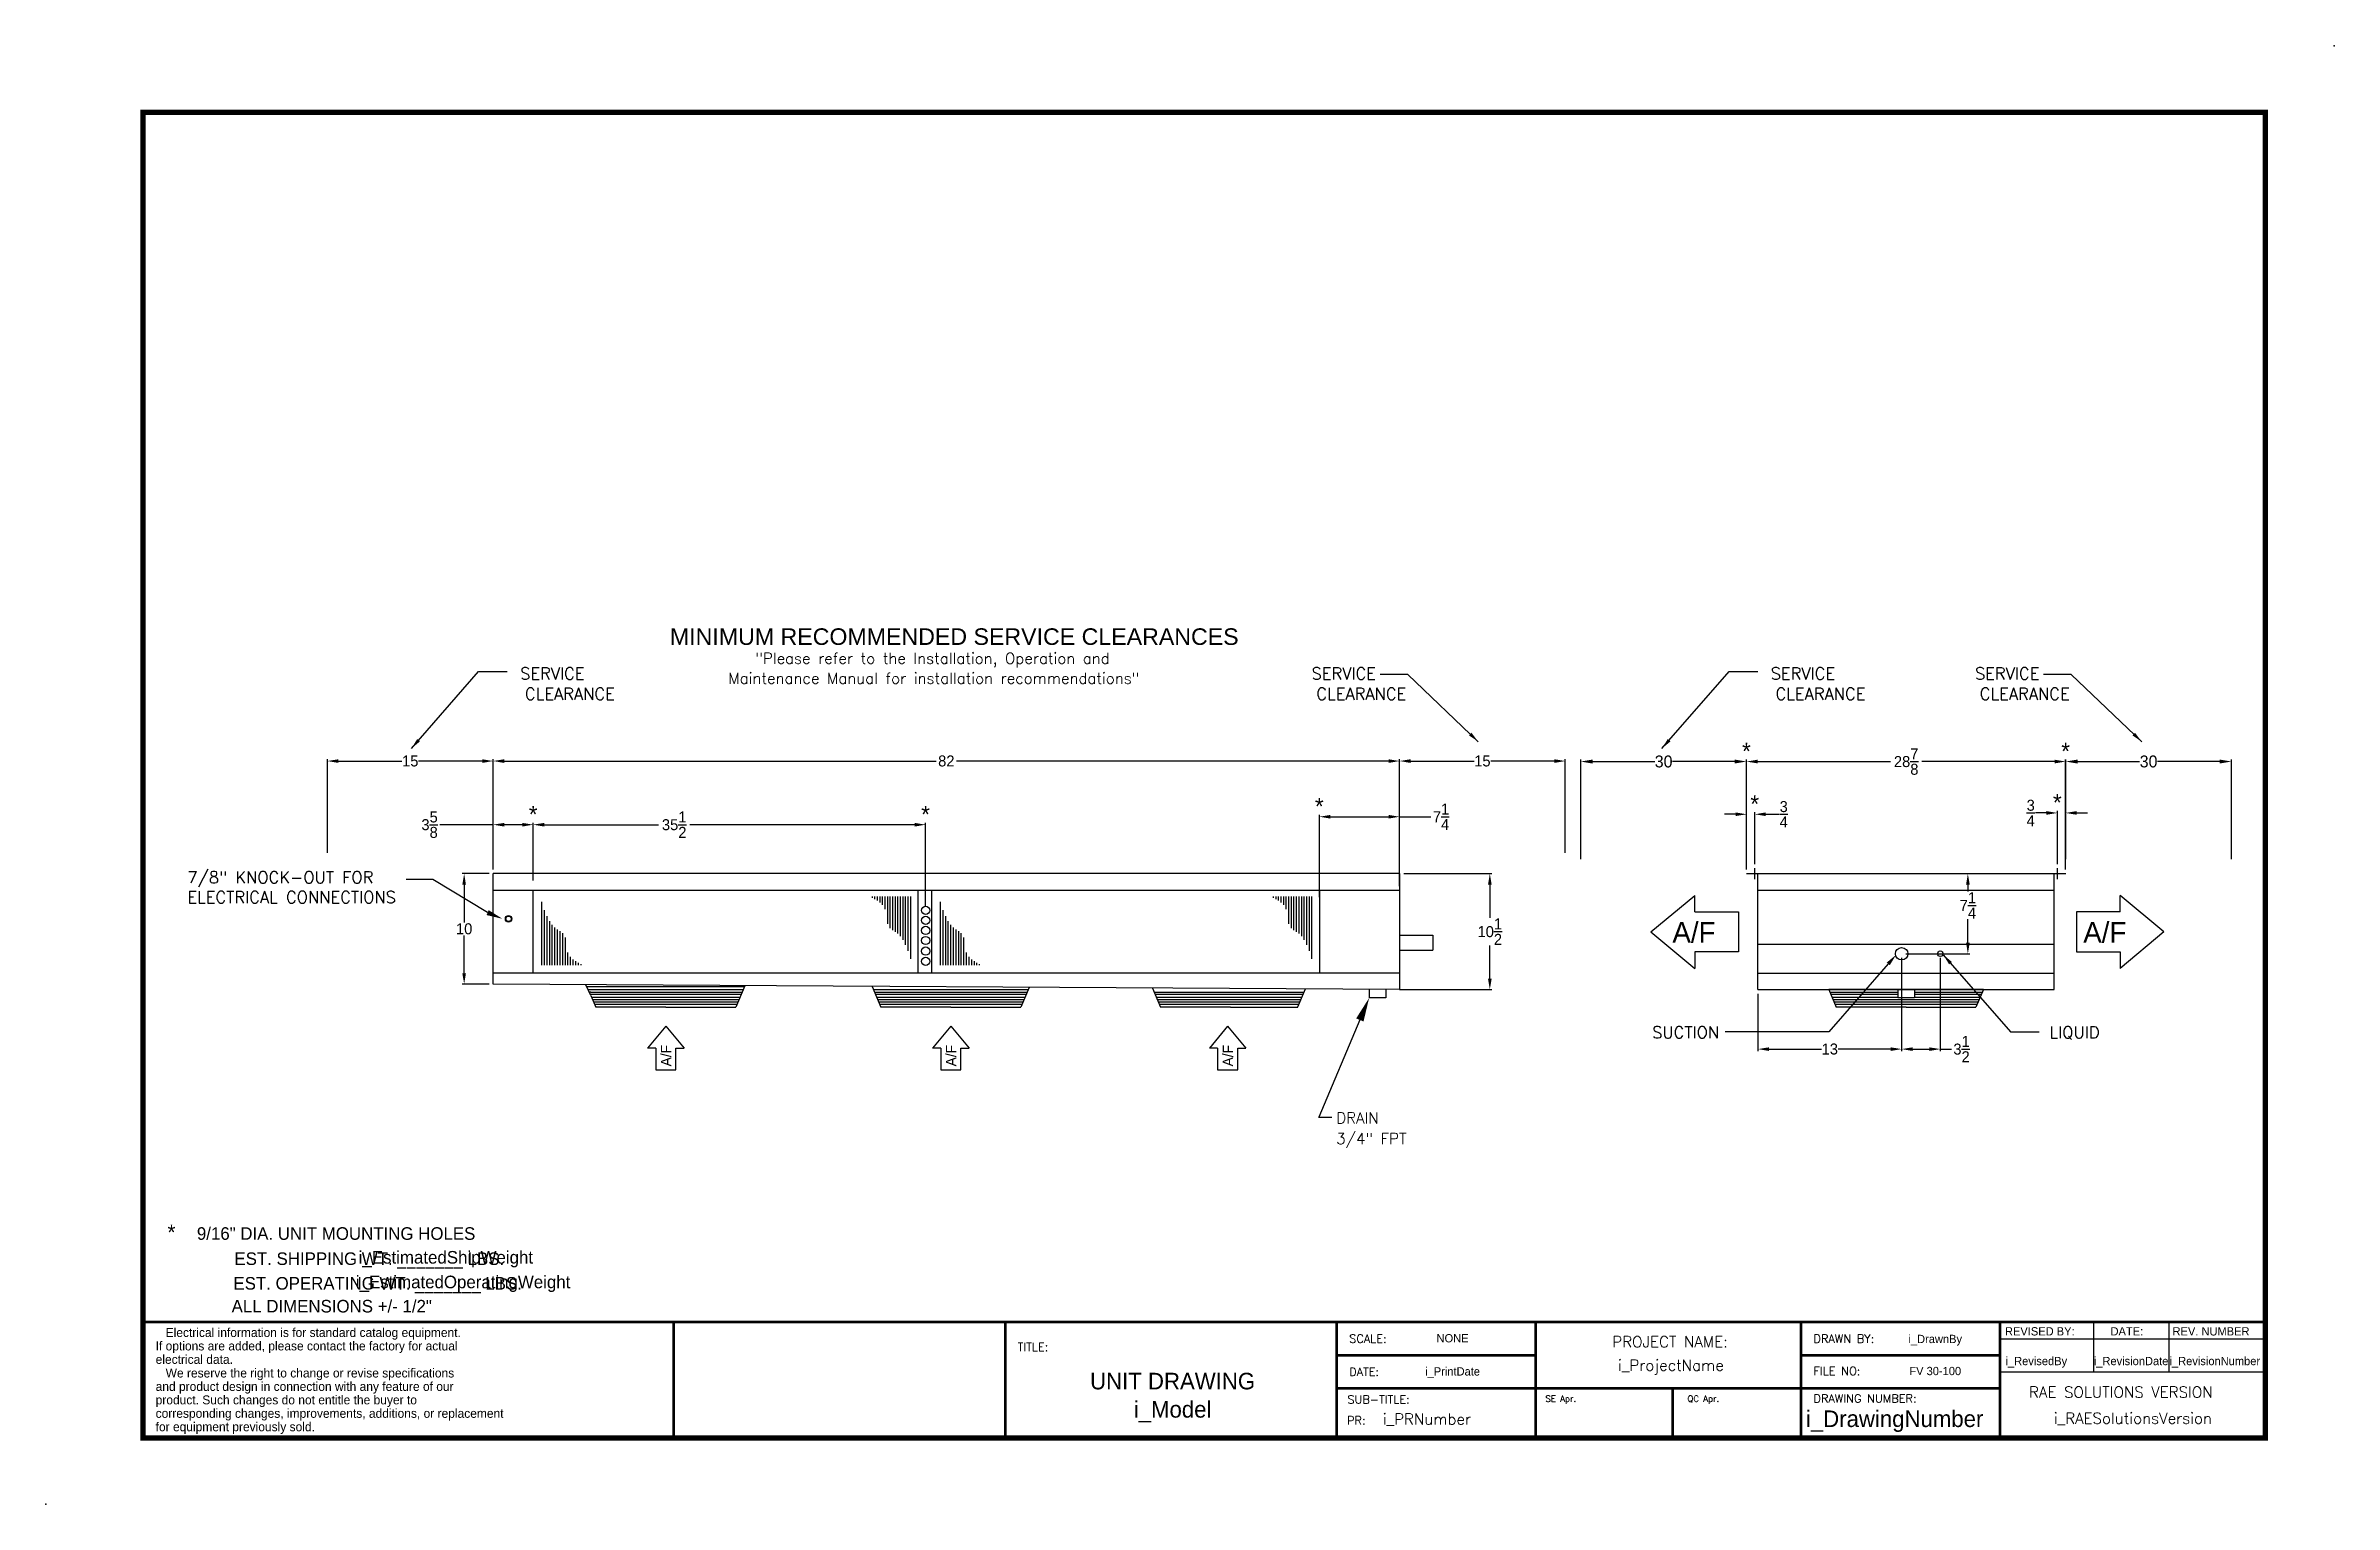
# Model space of a CAD drawing. Extents: x -9 to 198, y -6 to 126.
import ezdxf
from ezdxf.enums import TextEntityAlignment as Align

# ---------------------------------------------------------------- set-up
doc = ezdxf.new("R2010")
doc.units = 0
doc.header["$MEASUREMENT"] = 0
doc.layers.get('0').update_dxf_attribs({"linetype": 'CONTINUOUS'})
doc.layers.get('Defpoints').update_dxf_attribs({"linetype": 'CONTINUOUS'})
doc.layers.add('0 Unit', color=7, linetype='CONTINUOUS')
doc.styles.add('dimentions', font='ARIAL.TTF')
doc.styles.add('SIMPLEX', font='SIMPLEX')
doc.dimstyles.get("Standard").update_dxf_attribs({"dimtxt": 0.996, "dimasz": 0.996, "dimexe": 0.18, "dimexo": 0.375, "dimgap": 0.09, "dimtad": 0, "dimtih": 1, "dimtoh": 1, "dimdec": 3, "dimzin": 0, "dimdsep": 46, "dimlunit": 5, "dimtxsty": 'STANDARD', "dimcen": 0.09, "dimadec": 0, "dimazin": 0, "dimtfac": 1, "dimtdec": 3, "dimtofl": 0, "dimtmove": 0, "dimatfit": 3, "dimfxl": 1, "dimtolj": 1, "dimtzin": 0, "dimarcsym": 0})

# ---------------------------------------------------------------- blocks, each defined once
blk = doc.blocks.new('*D15')
at = {"color": 0, "lineweight": -2}
for p, q in [((35.3, 50.46), (35.3, 55.7)), ((36.29, 55.52), (46.63, 55.52)), ((69.8, 55.52), (49.47, 55.52)), ((70.8, 48.14), (70.8, 55.7))]:
    blk.add_line(p, q, dxfattribs=at)
at = {"color": 0}
for points in [[(36.29, 55.68), (36.29, 55.35), (35.3, 55.52)], [(69.8, 55.68), (69.8, 55.35), (70.8, 55.52)]]:
    blk.add_solid(points, dxfattribs=at)
at = {"layer": 'Defpoints', "color": 0}
for p in [(35.3, 55.52), (35.3, 50.09), (70.8, 47.77)]:
    blk.add_point(p, dxfattribs=at)
at = {"color": 0, "insert": (48.05, 55.52), "char_height": 0.996, "attachment_point": 5}
blk.add_mtext('\\A1;35{\\H1x;\\S1/2;}', dxfattribs=at)
blk = doc.blocks.new('*D21')
at = {"color": 0, "lineweight": -2}
for p, q in [((31.67, 54.46), (31.67, 61.46)), ((32.67, 61.28), (71.75, 61.28)), ((112.68, 61.28), (73.59, 61.28)), ((113.67, 49.96), (113.67, 61.46))]:
    blk.add_line(p, q, dxfattribs=at)
at = {"color": 0}
for points in [[(32.67, 61.44), (32.67, 61.11), (31.67, 61.28)], [(112.68, 61.44), (112.68, 61.11), (113.67, 61.28)]]:
    blk.add_solid(points, dxfattribs=at)
at = {"layer": 'Defpoints', "color": 0}
for p in [(113.67, 61.28), (31.67, 54.08), (113.67, 49.58)]:
    blk.add_point(p, dxfattribs=at)
at = {"color": 0, "insert": (72.67, 61.28), "char_height": 0.996, "attachment_point": 5}
blk.add_mtext('\\A1;82', dxfattribs=at)
blk = doc.blocks.new('*D16')
at = {"color": 0, "lineweight": -2}
for p, q in [((106.42, 48.96), (106.42, 56.42)), ((107.42, 56.24), (112.68, 56.24)), ((113.67, 52.96), (113.67, 56.42)), ((113.67, 56.24), (116.51, 56.24))]:
    blk.add_line(p, q, dxfattribs=at)
at = {"color": 0}
for points in [[(107.42, 56.4), (107.42, 56.07), (106.42, 56.24)], [(112.68, 56.4), (112.68, 56.07), (113.67, 56.24)]]:
    blk.add_solid(points, dxfattribs=at)
at = {"layer": 'Defpoints', "color": 0}
for p in [(113.67, 56.24), (113.67, 52.59), (106.42, 48.59)]:
    blk.add_point(p, dxfattribs=at)
at = {"color": 0, "insert": (117.43, 56.24), "char_height": 0.996, "attachment_point": 5}
blk.add_mtext('\\A1;7{\\H1x;\\S1/4;}', dxfattribs=at)
blk = doc.blocks.new('*D17')
at = {"color": 0, "lineweight": -2}
for p, q in [((31.67, 55.52), (26.84, 55.52)), ((31.67, 51.46), (31.67, 55.7)), ((34.3, 55.52), (32.67, 55.52)), ((35.3, 50.46), (35.3, 55.7))]:
    blk.add_line(p, q, dxfattribs=at)
at = {"color": 0}
for points in [[(32.67, 55.68), (32.67, 55.35), (31.67, 55.52)], [(34.3, 55.68), (34.3, 55.35), (35.3, 55.52)]]:
    blk.add_solid(points, dxfattribs=at)
at = {"layer": 'Defpoints', "color": 0}
for p in [(31.67, 55.52), (31.67, 51.09), (35.3, 50.09)]:
    blk.add_point(p, dxfattribs=at)
at = {"color": 0, "insert": (25.92, 55.52), "char_height": 0.996, "attachment_point": 5}
blk.add_mtext('\\A1;3{\\H1x;\\S5/8;}', dxfattribs=at)
blk = doc.blocks.new('*D18')
at = {"color": 0, "lineweight": -2}
for p, q in [((114.05, 51.09), (122.02, 51.09)), ((121.84, 50.09), (121.84, 47.09)), ((121.84, 41.58), (121.84, 44.59)), ((114.05, 40.59), (122.02, 40.59))]:
    blk.add_line(p, q, dxfattribs=at)
at = {"color": 0}
for points in [[(121.68, 50.09), (122.01, 50.09), (121.84, 51.09)], [(121.68, 41.58), (122.01, 41.58), (121.84, 40.59)]]:
    blk.add_solid(points, dxfattribs=at)
at = {"layer": 'Defpoints', "color": 0}
for p in [(113.67, 51.09), (113.67, 40.59), (121.84, 40.59)]:
    blk.add_point(p, dxfattribs=at)
at = {"color": 0, "insert": (121.84, 45.84), "char_height": 0.996, "attachment_point": 5}
blk.add_mtext('\\A1;10{\\H1x;\\S1/2;}', dxfattribs=at)
blk = doc.blocks.new('*D19')
at = {"color": 0, "lineweight": -2}
for p, q in [((113.67, 52.96), (113.67, 61.46)), ((114.67, 61.28), (120.42, 61.28)), ((127.68, 61.28), (121.93, 61.28)), ((128.67, 52.96), (128.67, 61.46))]:
    blk.add_line(p, q, dxfattribs=at)
at = {"color": 0}
for points in [[(114.67, 61.44), (114.67, 61.11), (113.67, 61.28)], [(127.68, 61.44), (127.68, 61.11), (128.67, 61.28)]]:
    blk.add_solid(points, dxfattribs=at)
at = {"layer": 'Defpoints', "color": 0}
for p in [(128.67, 61.28), (113.67, 52.59), (128.67, 52.59)]:
    blk.add_point(p, dxfattribs=at)
at = {"color": 0, "insert": (121.17, 61.28), "char_height": 0.996, "attachment_point": 5}
blk.add_mtext('\\A1;15', dxfattribs=at)
blk = doc.blocks.new('*D20')
at = {"color": 0, "lineweight": -2}
for p, q in [((16.67, 52.96), (16.67, 61.46)), ((17.67, 61.28), (23.42, 61.28)), ((30.68, 61.28), (24.93, 61.28)), ((31.67, 52.96), (31.67, 61.46))]:
    blk.add_line(p, q, dxfattribs=at)
at = {"color": 0}
for points in [[(17.67, 61.44), (17.67, 61.11), (16.67, 61.28)], [(30.68, 61.44), (30.68, 61.11), (31.67, 61.28)]]:
    blk.add_solid(points, dxfattribs=at)
at = {"layer": 'Defpoints', "color": 0}
for p in [(31.67, 61.28), (16.67, 52.59), (31.67, 52.59)]:
    blk.add_point(p, dxfattribs=at)
at = {"color": 0, "insert": (24.17, 61.28), "char_height": 0.996, "attachment_point": 5}
blk.add_mtext('\\A1;15', dxfattribs=at)
blk = doc.blocks.new('*D22')
at = {"color": 0, "lineweight": -2}
for p, q in [((31.3, 51.09), (28.87, 51.09)), ((29.05, 50.09), (29.05, 46.68)), ((29.05, 42.08), (29.05, 45.5)), ((31.3, 41.09), (28.87, 41.09))]:
    blk.add_line(p, q, dxfattribs=at)
at = {"color": 0}
for points in [[(28.88, 50.09), (29.21, 50.09), (29.05, 51.09)], [(28.88, 42.08), (29.21, 42.08), (29.05, 41.09)]]:
    blk.add_solid(points, dxfattribs=at)
at = {"layer": 'Defpoints', "color": 0}
for p in [(31.67, 51.09), (29.05, 41.09), (31.67, 41.09)]:
    blk.add_point(p, dxfattribs=at)
at = {"color": 0, "insert": (29.05, 46.09), "char_height": 0.996, "attachment_point": 5}
blk.add_mtext('\\A1;10', dxfattribs=at)
blk = doc.blocks.new('*D23')
at = {"color": 0, "lineweight": -2}
for p, q in [((145.07, 51.46), (145.07, 61.41)), ((146.06, 61.23), (158.09, 61.23)), ((172.95, 61.23), (160.92, 61.23)), ((173.94, 51.46), (173.94, 61.41))]:
    blk.add_line(p, q, dxfattribs=at)
at = {"color": 0}
for points in [[(146.06, 61.4), (146.06, 61.07), (145.07, 61.23)], [(172.95, 61.4), (172.95, 61.07), (173.94, 61.23)]]:
    blk.add_solid(points, dxfattribs=at)
at = {"layer": 'Defpoints', "color": 0}
for p in [(173.94, 61.23), (145.07, 51.09), (173.94, 51.09)]:
    blk.add_point(p, dxfattribs=at)
at = {"color": 0, "insert": (159.51, 61.23), "char_height": 0.996, "attachment_point": 5}
blk.add_mtext('\\A1;28{\\H1x;\\S7/8;}', dxfattribs=at)
blk = doc.blocks.new('*D24')
at = {"color": 0, "lineweight": -2}
for p, q in [((159.1, 42.9), (159.1, 35.03)), ((146.1, 40.21), (146.1, 35.03)), ((147.1, 35.21), (151.85, 35.21)), ((158.1, 35.21), (153.35, 35.21))]:
    blk.add_line(p, q, dxfattribs=at)
at = {"color": 0}
for points in [[(147.1, 35.37), (147.1, 35.04), (146.1, 35.21)], [(158.1, 35.37), (158.1, 35.04), (159.1, 35.21)]]:
    blk.add_solid(points, dxfattribs=at)
at = {"layer": 'Defpoints', "color": 0}
for p in [(159.1, 43.28), (146.1, 40.59), (159.1, 35.21)]:
    blk.add_point(p, dxfattribs=at)
at = {"color": 0, "insert": (152.6, 35.21), "char_height": 0.996, "attachment_point": 5}
blk.add_mtext('\\A1;13', dxfattribs=at)
blk = doc.blocks.new('*D25')
at = {"color": 0, "lineweight": -2}
for p, q in [((159.1, 43.46), (159.1, 35.03)), ((162.6, 43.46), (162.6, 35.03)), ((160.1, 35.21), (161.6, 35.21)), ((162.6, 35.21), (163.6, 35.21))]:
    blk.add_line(p, q, dxfattribs=at)
at = {"color": 0}
for points in [[(160.1, 35.37), (160.1, 35.04), (159.1, 35.21)], [(161.6, 35.37), (161.6, 35.04), (162.6, 35.21)]]:
    blk.add_solid(points, dxfattribs=at)
at = {"layer": 'Defpoints', "color": 0}
for p in [(159.1, 43.84), (162.6, 43.84), (162.6, 35.21)]:
    blk.add_point(p, dxfattribs=at)
at = {"color": 0, "insert": (164.52, 35.21), "char_height": 0.996, "attachment_point": 5}
blk.add_mtext('\\A1;3{\\H1x;\\S1/2;}', dxfattribs=at)
blk = doc.blocks.new('*D26')
at = {"color": 0, "lineweight": -2}
for p, q in [((146.47, 51.09), (165.27, 51.09)), ((165.09, 50.09), (165.09, 49.47)), ((165.09, 44.83), (165.09, 46.96)), ((159.47, 43.84), (165.27, 43.84))]:
    blk.add_line(p, q, dxfattribs=at)
at = {"color": 0}
for points in [[(164.93, 50.09), (165.26, 50.09), (165.09, 51.09)], [(164.93, 44.83), (165.26, 44.83), (165.09, 43.84)]]:
    blk.add_solid(points, dxfattribs=at)
at = {"layer": 'Defpoints', "color": 0}
for p in [(146.1, 51.09), (159.1, 43.84), (165.09, 43.84)]:
    blk.add_point(p, dxfattribs=at)
at = {"color": 0, "insert": (165.09, 48.21), "char_height": 0.996, "attachment_point": 5}
blk.add_mtext('\\A1;7{\\H1x;\\S1/4;}', dxfattribs=at)
blk = doc.blocks.new('*D27')
at = {"color": 0, "lineweight": -2}
for p, q in [((144.07, 56.46), (143.08, 56.46)), ((145.07, 51.46), (145.07, 56.64)), ((145.82, 51.96), (145.82, 56.64)), ((146.81, 56.46), (148, 56.46))]:
    blk.add_line(p, q, dxfattribs=at)
at = {"color": 0}
for points in [[(144.07, 56.63), (144.07, 56.3), (145.07, 56.46)], [(146.81, 56.63), (146.81, 56.3), (145.82, 56.46)]]:
    blk.add_solid(points, dxfattribs=at)
at = {"layer": 'Defpoints', "color": 0}
for p in [(145.82, 56.46), (145.07, 51.09), (145.82, 51.59)]:
    blk.add_point(p, dxfattribs=at)
at = {"color": 0, "insert": (148.43, 56.46), "char_height": 0.996, "attachment_point": 5}
blk.add_mtext('\\A1;{\\H1x;\\S3/4;}', dxfattribs=at)
blk = doc.blocks.new('*D28')
at = {"color": 0, "lineweight": -2}
for p, q in [((172.2, 56.58), (171.2, 56.58)), ((173.19, 51.96), (173.19, 56.76)), ((173.94, 51.46), (173.94, 56.76)), ((174.94, 56.58), (175.93, 56.58))]:
    blk.add_line(p, q, dxfattribs=at)
at = {"color": 0}
for points in [[(172.2, 56.75), (172.2, 56.42), (173.19, 56.58)], [(174.94, 56.75), (174.94, 56.42), (173.94, 56.58)]]:
    blk.add_solid(points, dxfattribs=at)
at = {"layer": 'Defpoints', "color": 0}
for p in [(173.19, 56.58), (173.19, 51.59), (173.94, 51.09)]:
    blk.add_point(p, dxfattribs=at)
at = {"color": 0, "insert": (170.78, 56.58), "char_height": 0.996, "attachment_point": 5}
blk.add_mtext('\\A1;{\\H1x;\\S3/4;}', dxfattribs=at)

msp = doc.modelspace()

# ---------------------------------------------------------------- linework, layer by layer
at = {"color": 7}
for p, q in [((130.0678, 52.4119), (130.0678, 61.4139)), ((131.1468, 61.2339), (136.7585, 61.2339)), ((143.9888, 61.2339), (138.3772, 61.2339)), ((145.0678, 52.4119), (145.0678, 61.4139)), ((173.9428, 52.4119), (173.9428, 61.4139)), ((175.0218, 61.2339), (180.6335, 61.2339)), ((187.8638, 61.2339), (182.2522, 61.2339)), ((188.9428, 52.4119), (188.9428, 61.4139)), ((31.6726, 52.0885), (31.6726, 55.5885)), ((113.6726, 52.0885), (113.6726, 53.5885)), ((31.6726, 41.0885), (31.6726, 51.0885)), ((64.6221, 51.0885), (31.6726, 51.0885)), ((106.4226, 51.0885), (64.6221, 51.0885)), ((106.4226, 51.0885), (97.0358, 51.0885)), ((113.6726, 51.0885), (106.4226, 51.0885)), ((113.6726, 51.0885), (106.4226, 51.0885)), ((113.6726, 51.0885), (113.6726, 40.5885)), ((145.0678, 51.0885), (173.9428, 51.0885)), ((145.0678, 51.0885), (145.8178, 51.0885)), ((145.8178, 50.5885), (145.8178, 51.5885)), ((146.0991, 40.5885), (146.0991, 51.0885)), ((146.0991, 51.0885), (172.9116, 51.0885)), ((146.0991, 51.0885), (159.0991, 51.0885)), ((172.9116, 40.5885), (172.9116, 51.0885)), ((173.1928, 50.5885), (173.1928, 51.5885)), ((31.6726, 49.5885), (113.6726, 49.5885)), ((35.2976, 42.0885), (35.2976, 49.5885)), ((36.0497, 48.5229), (36.0497, 42.7972)), ((36.2857, 47.7977), (36.2857, 42.7972)), ((65.9773, 48.8969), (65.9773, 49.0075)), ((66.2092, 48.7798), (66.2092, 49.0075)), ((66.441, 48.6478), (66.441, 49.0075)), ((66.6729, 48.4876), (66.6729, 49.0075)), ((66.9048, 48.2705), (66.9048, 49.0075)), ((67.1367, 47.8798), (67.1367, 49.0075)), ((67.3685, 46.5509), (67.3685, 49.0075)), ((67.6004, 46.1531), (67.6004, 49.0075)), ((67.8323, 45.9817), (67.8323, 49.0075)), ((68.0641, 45.8338), (68.0641, 49.0075)), ((68.296, 45.6603), (68.296, 49.0075)), ((68.5279, 45.4207), (68.5279, 49.0075)), ((68.7598, 45.0862), (68.7598, 49.0075)), ((68.9916, 44.6492), (68.9916, 49.0075)), ((69.2235, 44.0952), (69.2235, 49.0075)), ((69.4554, 43.3827), (69.4554, 49.0075)), ((70.1291, 42.0885), (70.1291, 49.5885)), ((71.3579, 42.0885), (71.3579, 49.5885)), ((72.11, 48.5229), (72.11, 42.7972)), ((72.346, 47.7977), (72.346, 42.7972)), ((102.2708, 48.8969), (102.2708, 49.0075)), ((102.5027, 48.7798), (102.5027, 49.0075)), ((102.7345, 48.6478), (102.7345, 49.0075)), ((102.9664, 48.4876), (102.9664, 49.0075)), ((103.1983, 48.2705), (103.1983, 49.0075)), ((103.4302, 47.8798), (103.4302, 49.0075)), ((103.662, 46.5509), (103.662, 49.0075)), ((103.8939, 46.1531), (103.8939, 49.0075)), ((104.1258, 45.9817), (104.1258, 49.0075)), ((104.3576, 45.8338), (104.3576, 49.0075)), ((104.5895, 45.6603), (104.5895, 49.0075)), ((104.8214, 45.4207), (104.8214, 49.0075)), ((105.0533, 45.0862), (105.0533, 49.0075)), ((105.2851, 44.6492), (105.2851, 49.0075)), ((105.517, 44.0952), (105.517, 49.0075)), ((105.7489, 43.3827), (105.7489, 49.0075)), ((106.4226, 49.5885), (106.4226, 42.0885)), ((136.4138, 45.8185), (140.3758, 49.1201)), ((140.3758, 47.6344), (140.3758, 49.1201)), ((140.3758, 47.6344), (144.3378, 47.6344)), ((144.3378, 47.6344), (144.3378, 44.0027)), ((146.0991, 49.5885), (172.9116, 49.5885)), ((146.0991, 49.5885), (172.9116, 49.5885)), ((146.0991, 49.5885), (159.0991, 49.5885)), ((174.9062, 47.6344), (174.9062, 44.0027)), ((178.8682, 47.6344), (174.9062, 47.6344)), ((182.8302, 45.8185), (178.8682, 49.1201)), ((178.8682, 47.6344), (178.8682, 49.1201)), ((36.5218, 47.2337), (36.5218, 42.7972)), ((36.7578, 46.7889), (36.7578, 42.7972)), ((36.9938, 46.4484), (36.9938, 42.7972)), ((37.2299, 46.2045), (37.2299, 42.7972)), ((37.4659, 46.0279), (37.4659, 42.7972)), ((37.7019, 45.8773), (37.7019, 42.7972)), ((37.938, 45.7028), (37.938, 42.7972)), ((72.5821, 47.2337), (72.5821, 42.7972)), ((72.8181, 46.7889), (72.8181, 42.7972)), ((73.0541, 46.4484), (73.0541, 42.7972)), ((73.2902, 46.2045), (73.2902, 42.7972)), ((73.5262, 46.0279), (73.5262, 42.7972)), ((73.7622, 45.8773), (73.7622, 42.7972)), ((73.9983, 45.7028), (73.9983, 42.7972)), ((136.4138, 45.8185), (140.3758, 42.517)), ((182.8302, 45.8185), (178.8682, 42.517)), ((38.174, 45.2979), (38.174, 42.7972)), ((38.41, 43.9451), (38.41, 42.7972)), ((38.6461, 43.5475), (38.6461, 42.7972)), ((74.2343, 45.2979), (74.2343, 42.7972)), ((74.4703, 43.9451), (74.4703, 42.7972)), ((74.7064, 43.5475), (74.7064, 42.7972)), ((113.6726, 45.526), (116.6726, 45.526)), ((113.6726, 44.151), (116.6726, 44.151)), ((116.6726, 45.526), (116.6726, 44.151)), ((140.3758, 44.0027), (140.3758, 42.517)), ((144.3378, 44.0027), (140.3758, 44.0027)), ((146.0991, 44.7135), (172.9116, 44.7135)), ((174.9062, 44.0027), (178.8682, 44.0027)), ((178.8682, 44.0027), (178.8682, 42.517)), ((113.6726, 42.0885), (31.6726, 42.0885)), ((38.8821, 43.3265), (38.8821, 42.7972)), ((39.1181, 43.1634), (39.1181, 42.7972)), ((39.3542, 43.0291), (39.3542, 42.7972)), ((39.5902, 42.9098), (39.5902, 42.7972)), ((74.9424, 43.3265), (74.9424, 42.7972)), ((75.1784, 43.1634), (75.1784, 42.7972)), ((75.4145, 43.0291), (75.4145, 42.7972)), ((75.6505, 42.9098), (75.6505, 42.7972)), ((146.0991, 42.0885), (172.9116, 42.0885)), ((113.6726, 40.5885), (31.6726, 41.0885)), ((40.5217, 40.0645), (40.0645, 41.0373)), ((40.1466, 40.8627), (54.4147, 40.8627)), ((40.2641, 40.6127), (54.3076, 40.6127)), ((40.5217, 40.3627), (40.3716, 40.3627)), ((54.1036, 40.1369), (40.4907, 40.1369)), ((40.5217, 40.3627), (54.2004, 40.3627)), ((40.5217, 40.0645), (40.9746, 39.0079)), ((40.5875, 39.9111), (54.0069, 39.9111)), ((40.6843, 39.6853), (53.9101, 39.6853)), ((53.8133, 39.4595), (40.781, 39.4595)), ((54.4519, 40.9496), (53.6198, 39.0079)), ((65.9586, 40.8794), (66.7607, 39.0079)), ((66.073, 40.6127), (80.0937, 40.6127)), ((66.1801, 40.3627), (79.9866, 40.3627)), ((79.8898, 40.1369), (66.2769, 40.1369)), ((66.3736, 39.9111), (79.793, 39.9111)), ((66.4704, 39.6853), (79.6962, 39.6853)), ((79.5995, 39.4595), (66.5672, 39.4595)), ((80.1709, 40.7928), (79.4059, 39.0079)), ((91.316, 40.7248), (92.0518, 39.0079)), ((91.4712, 40.3627), (105.0276, 40.3627)), ((104.9309, 40.1369), (91.5679, 40.1369)), ((91.6647, 39.9111), (104.8341, 39.9111)), ((91.7615, 39.6853), (104.7373, 39.6853)), ((104.6405, 39.4595), (91.8583, 39.4595)), ((105.1467, 40.6405), (104.447, 39.0079)), ((110.9226, 40.6053), (110.9226, 39.8385)), ((112.4226, 39.8385), (110.9226, 39.8385)), ((112.4226, 40.5885), (112.4226, 39.8385)), ((113.6726, 40.5885), (115.0676, 40.5885)), ((146.0991, 40.5885), (172.9116, 40.5885)), ((166.5053, 40.5885), (152.5053, 40.5885)), ((152.5053, 40.5885), (153.1827, 39.0079)), ((152.6021, 40.3627), (158.7553, 40.3627)), ((158.7553, 40.1369), (152.6989, 40.1369)), ((152.7957, 39.9111), (158.7553, 39.9111)), ((152.8924, 39.6853), (166.1182, 39.6853)), ((166.0215, 39.4595), (152.9892, 39.4595)), ((158.7553, 40.5885), (158.7553, 39.8385)), ((160.2553, 39.8385), (158.7553, 39.8385)), ((160.2553, 40.5885), (160.2553, 39.8385)), ((160.2553, 40.3627), (166.4086, 40.3627)), ((166.3118, 40.1369), (160.2553, 40.1369)), ((160.2553, 39.9111), (166.215, 39.9111)), ((166.5053, 40.5885), (165.8279, 39.0079)), ((53.7165, 39.2337), (40.8778, 39.2337)), ((47.2972, 39.0079), (40.9746, 39.0079)), ((47.2972, 37.289), (45.6464, 35.308)), ((47.2972, 39.0079), (53.394, 39.0079)), ((47.2972, 37.289), (48.9479, 35.308)), ((53.394, 39.0079), (53.6198, 39.0079)), ((79.5027, 39.2337), (66.664, 39.2337)), ((73.0833, 39.0079), (66.7607, 39.0079)), ((73.0833, 37.289), (71.4326, 35.308)), ((73.0833, 39.0079), (79.1801, 39.0079)), ((73.0833, 37.289), (74.7341, 35.308)), ((79.1801, 39.0079), (79.4059, 39.0079)), ((104.5438, 39.2337), (91.955, 39.2337)), ((98.3744, 39.0079), (92.0518, 39.0079)), ((98.1244, 37.289), (96.4736, 35.308)), ((98.1244, 37.289), (99.7752, 35.308)), ((98.3744, 39.0079), (104.4712, 39.0079)), ((110.084, 37.8479), (106.3802, 29.0565)), ((165.9247, 39.2337), (153.086, 39.2337)), ((159.5053, 39.0079), (153.1827, 39.0079)), ((159.5053, 39.0079), (165.6021, 39.0079)), ((165.6021, 39.0079), (165.8279, 39.0079)), ((46.3893, 35.308), (45.6464, 35.308)), ((46.3893, 35.308), (46.3893, 33.327)), ((48.2051, 33.327), (48.2051, 35.308)), ((48.2051, 35.308), (48.9479, 35.308)), ((72.1754, 35.308), (71.4326, 35.308)), ((72.1754, 35.308), (72.1754, 33.327)), ((73.9912, 33.327), (73.9912, 35.308)), ((73.9912, 35.308), (74.7341, 35.308)), ((97.2165, 35.308), (96.4736, 35.308)), ((97.2165, 35.308), (97.2165, 33.327)), ((99.0323, 33.327), (99.0323, 35.308)), ((99.0323, 35.308), (99.7752, 35.308)), ((46.3893, 33.327), (48.2051, 33.327)), ((72.1754, 33.327), (73.9912, 33.327)), ((97.2165, 33.327), (99.0323, 33.327)), ((106.3406, 29.0565), (107.5506, 29.0565)), ((48, 0), (48, 10.5)), ((78, 0), (78, 10.5)), ((108, 10.5), (168, 10.5)), ((108, 0), (108, 10.5)), ((126, 10.5), (126, 0)), ((150, 10.5), (150, 4.5)), ((168, 10.5), (168, 0)), ((168, 10.5), (192, 10.5)), ((168, 10.5), (168, 9)), ((176.4682, 10.5), (176.4682, 6)), ((183.288, 10.5), (183.288, 6)), ((168, 9), (192, 9)), ((126, 7.5), (108, 7.5)), ((150, 7.5), (168, 7.5)), ((150, 4.5), (150, 7.5)), ((168, 4.5), (108, 4.5)), ((138.375, 4.5), (138.375, 0)), ((150, 4.5), (150, 0)), ((168, 6), (192, 6))]:
    msp.add_line(p, q, dxfattribs=at)
for points, const_width in [([(0, 0), (192, 0), (192, 120), (0, 120), (0, 0)], 0.48), ([(48.2838, 10.5), (0, 10.5)], 0.24), ([(192, 10.5), (48, 10.5), (48, 0)], 0.24), ([(78, 10.5), (78, 0)], 0.24), ([(108, 10.5), (108, 0)], 0.24), ([(126, 10.5), (126, 0)], 0.24), ([(150, 10.5), (150, 0)], 0.24), ([(168, 0), (168, 10.5), (192, 10.5)], 0.24), ([(126, 7.5), (108, 7.5)], 0.24), ([(168, 7.5), (150, 7.5), (150, 0)], 0.24), ([(168, 4.5), (108, 4.5)], 0.24), ([(138.375, 4.5), (138.375, 0)], 0.24)]:
    msp.add_lwpolyline(points, dxfattribs=dict(at, const_width=const_width))
msp.add_lwpolyline([(157.893, 42.9274), (152.519, 36.7671), (143.1333, 36.7671)], dxfattribs=at)
for centre, radius in [((70.7976, 47.7667), 0.3733), ((33.0617, 46.9999), 0.2884), ((33.0617, 46.9999), 0.2465), ((33.0617, 46.9999), 0.2465), ((70.7976, 46.8579), 0.3733), ((70.7976, 45.9492), 0.3733), ((70.7976, 45.0404), 0.3733), ((70.7976, 44.0771), 0.3733), ((70.7976, 43.1502), 0.3733), ((159.0991, 43.8385), 0.5625), ((162.5991, 43.8385), 0.25)]:
    msp.add_circle(centre, radius, dxfattribs=at)
for p in [(198.2381, 126.0161), (168, 0), (-8.8047, -5.9839)]:
    msp.add_point(p, dxfattribs=at)
for points in [[(131.1468, 61.4137), (131.1468, 61.054), (130.0678, 61.2339)], [(143.9888, 61.4137), (143.9888, 61.054), (145.0678, 61.2339)], [(175.0218, 61.4137), (175.0218, 61.054), (173.9428, 61.2339)], [(187.8638, 61.4137), (187.8638, 61.054), (188.9428, 61.2339)], [(157.7575, 43.0456), (158.6023, 43.7405), (158.0285, 42.8091)], [(109.7522, 37.9877), (110.4158, 37.7082), (110.9226, 39.8385)]]:
    msp.add_solid(points, dxfattribs=at)
at = {"layer": '0 Unit', "color": 7}
msp.add_lwpolyline([(31.1706, 47.5625), (26.2275, 50.5675), (23.7961, 50.5675)], dxfattribs=at)
msp.add_solid([(31.2637, 47.7859), (32.5112, 47.0035), (31.0774, 47.339)], dxfattribs=at)
at = {"layer": 'Defpoints', "color": 7, "linetype": 'ByBlock'}
msp.add_point((116.6726, 44.8385), dxfattribs=at)

# ---------------------------------------------------------------- texts
at = {"color": 7, "lineweight": 30}
for s, height, style, p in [('MINIMUM RECOMMENDED SERVICE CLEARANCES', 1.5, 'dimentions', (47.6614, 71.7909)), ('MINIMUM RECOMMENDED SERVICE CLEARANCES', 1.5, 'dimentions', (47.6614, 71.7909)), ('SE Apr.', 0.5625, 'SIMPLEX', (126.8812, 3.2877)), ('QC Apr.', 0.5625, 'SIMPLEX', (139.7283, 3.2877))]:
    msp.add_text(s, height=height, dxfattribs=dict(at, style=style)).set_placement(p)
at = {"color": 7, "style": 'SIMPLEX'}
for s, p in [('"Please refer to the Installation, Operation and', (71.4228, 70.0753)), ('"Please refer to the Installation, Operation and', (71.4228, 70.0753)), ('Maintenance Manual for installation recommendations"', (71.5416, 68.2699)), ('Maintenance Manual for installation recommendations"', (71.5416, 68.2699)), ('PROJECT NAME:', (138.1506, 8.2251)), ('i_ProjectName', (138.2264, 6.0932)), ('i_RAESolutionsVersion', (180.0248, 1.2979))]:
    msp.add_text(s, height=0.996, dxfattribs=at).set_placement(p, align=Align.CENTER)
for s, p in [('SERVICE', (39.9391, 69.2056)), ('SERVICE', (111.5421, 69.2096)), ('SERVICE', (153.0824, 69.2096)), ('SERVICE', (171.5659, 69.2096)), ('CLEARANCE', (42.6815, 67.3657)), ('CLEARANCE', (114.2845, 67.3696)), ('CLEARANCE', (155.8248, 67.3696)), ('CLEARANCE', (174.3084, 67.3696)), ('SUCTION', (142.5879, 36.7275)), ('LIQUID', (177.0058, 36.7275))]:
    msp.add_text(s, height=1.079, dxfattribs=at).set_placement(p, align=Align.MIDDLE_RIGHT)
at = {"color": 7}
for s, height, p in [('*', 1.5199, (145.0607, 61.415)), ('*', 1.5199, (173.9357, 61.415)), ('*', 1.5199, (145.8107, 56.6461)), ('*', 1.5199, (173.1857, 56.7653)), ('*', 1.5199, (35.2905, 55.7)), ('*', 1.5199, (70.7905, 55.7)), ('*', 1.5199, (106.4155, 56.4196)), ('*', 1.403, (2.5683, 17.9276)), ('EST. SHIPPING WT. _______ LBS.', 1.14, (20.4648, 15.6701)), ('i_EstimatedShipWeight', 1.141308, (27.3938, 15.7946)), ('EST. OPERATING WT. _______ LBS.', 1.14, (21.2218, 13.4401)), ('i_EstimatedOperatingWeight', 1.14, (28.9536, 13.5647)), ('ALL DIMENSIONS +/- 1/2"', 1.14, (17.0707, 11.3712)), ('NONE', 0.75, (118.4722, 8.6646)), ('i_DrawnBy', 0.75, (162.1408, 8.6003)), ('i_PrintDate', 0.75, (118.4722, 5.6646)), ('FV 30-100', 0.75, (162.1408, 5.6985)), ('i_RevisedBy', 0.75, (171.2866, 6.6016)), ('i_RevisionDate', 0.75, (179.8608, 6.6016)), ('i_RevisionNumber', 0.75, (187.4347, 6.6016)), ('UNIT DRAWING', 1.5, (93.1418, 4.412)), ('i_Model', 1.5, (93.1418, 1.8554)), ('i_DrawingNumber', 1.5, (158.4678, 1.0036))]:
    msp.add_text(s, height=height, dxfattribs=at).set_placement(p, align=Align.CENTER)
for s, height, p in [('A/F', 1.875, (138.3619, 44.8408)), ('A/F', 1.875, (175.532, 44.8408)), ('9/16" DIA. UNIT MOUNTING HOLES', 1.14, (4.8687, 17.9473)), ('REVISED BY:', 0.75, (168.4502, 9.2909)), ('DATE:', 0.75, (178.0009, 9.2909)), ('REV. NUMBER', 0.75, (183.6095, 9.2909))]:
    msp.add_text(s, height=height, dxfattribs=at).set_placement(p)
for p in [(47.7861, 33.6398), (73.5722, 33.6398), (98.6133, 33.6398)]:
    msp.add_text('A/F', height=0.9375, rotation=90, dxfattribs=at).set_placement(p)
at = {"color": 7, "style": 'SIMPLEX'}
for s, height, p in [('DRAIN', 0.996, (107.945, 28.4847)), ('3/4" FPT', 0.996, (107.945, 26.6097)), ('TITLE:', 0.75, (79.125, 7.875)), ('SCALE:', 0.75, (109.125, 8.625)), ('DRAWN BY:', 0.75, (151.125, 8.625)), ('DATE:', 0.75, (109.125, 5.625)), ('FILE NO:', 0.75, (151.125, 5.6975)), ('RAE SOLUTIONS VERSION', 0.996, (170.6294, 3.6645)), ('SUB-TITLE:', 0.75, (108.9625, 3.1199)), ('i_PRNumber', 0.996, (112.1646, 1.2232)), ('DRAWING NUMBER:', 0.75, (151.125, 3.211))]:
    msp.add_text(s, height=height, dxfattribs=at).set_placement(p)
at = {"color": 7, "lineweight": 25}
for s, p in [('If options are added, please contact the factory for actual', (1.1373, 7.9383)), ('   Electrical information is for standard catalog equipment.', (1.1373, 9.155)), ('electrical data.', (1.1373, 6.7215)), ('   We reserve the right to change or revise specifications', (1.1373, 5.4894)), ('and product design in connection with any feature of our', (1.1373, 4.2727)), ('corresponding changes, improvements, additions, or replacement ', (1.1373, 1.8392)), ('product. Such changes do not entitle the buyer to', (1.1373, 3.0559)), ('for equipment previously sold.', (1.1373, 0.6224))]:
    msp.add_text(s, height=0.81117, dxfattribs=at).set_placement(p)
at = {"color": 7, "style": 'SIMPLEX'}
msp.add_text('PR:', height=0.75, dxfattribs=at).set_placement((110.5943, 1.2232), align=Align.RIGHT)
at = {"color": 7, "char_height": 1.079, "attachment_point": 5}
for insert in [(137.5678, 61.2339), (181.4428, 61.2339)]:
    msp.add_mtext('30', dxfattribs=dict(at, insert=insert))
at = {"color": 7, "insert": (4.0032, 49.855), "char_height": 1.079, "attachment_point": 4, "style": 'SIMPLEX'}
msp.add_mtext('{7/8" KNOCK-OUT FOR}\\P{ELECTRICAL CONNECTIONS}', dxfattribs=at)

# ---------------------------------------------------------------- dimensions: what is measured, and where the dimension line sits
at = {"color": 7}
for base, p1, p2, picture, middle in [((173.9428, 61.2339), (145.0678, 51.0885), (173.9428, 51.0885), '*D23', (159.5053, 61.2339)), ((31.6726, 61.2767), (16.6726, 52.5885), (31.6726, 52.5885), '*D20', (24.1726, 61.2767)), ((173.1928, 56.5841), (173.9428, 51.0885), (173.1928, 51.5885), '*D28', (170.7788, 56.5841)), ((162.5991, 35.2051), (159.0991, 43.8385), (162.5991, 43.8385), '*D25', (164.5151, 35.2051)), ((159.0991, 35.2051), (146.0991, 40.5885), (159.0991, 43.276), '*D24', (152.5991, 35.2051))]:
    dim = msp.add_linear_dim(base=base, p1=p1, p2=p2, dimstyle='Standard', dxfattribs=at)
    dim.commit()
    dim.dimension.update_dxf_attribs({"geometry": picture, "text_midpoint": middle})
for base, p1, p2, picture, middle in [((113.6726, 61.2767), (31.6726, 54.0846), (113.6726, 49.5846), '*D21', (72.6726, 61.2767)), ((128.6726, 61.2767), (113.6726, 52.5885), (128.6726, 52.5885), '*D19', (121.1726, 61.2767)), ((31.6726, 55.5188), (35.2976, 50.0885), (31.6726, 51.0885), '*D17', (25.9159, 55.5188)), ((35.2976, 55.5188), (70.7976, 47.7667), (35.2976, 50.0885), '*D15', (48.0476, 55.5188)), ((113.6726, 56.2385), (106.4226, 48.5885), (113.6726, 52.5885), '*D16', (117.4293, 56.2385)), ((145.8178, 56.4649), (145.0678, 51.0885), (145.8178, 51.5885), '*D27', (148.4255, 56.4649))]:
    dim = msp.add_linear_dim(base=base, p1=p1, p2=p2, dimstyle='Standard', dxfattribs=at)
    dim.commit()
    dim.dimension.update_dxf_attribs({"geometry": picture, "text_midpoint": middle, "dimtype": 160})
for base, p1, p2, picture, middle in [((29.0487, 41.0885), (31.6726, 51.0885), (31.6726, 41.0885), '*D22', (29.0487, 46.0885)), ((165.0937, 43.8385), (146.0991, 51.0885), (159.0991, 43.8385), '*D26', (165.0937, 48.2135))]:
    dim = msp.add_linear_dim(base=base, p1=p1, p2=p2, angle=90, dimstyle='Standard', dxfattribs=at)
    dim.commit()
    dim.dimension.update_dxf_attribs({"geometry": picture, "text_midpoint": middle, "dimtype": 160})
dim = msp.add_linear_dim(base=(121.8419, 40.5885), p1=(113.6726, 51.0885), p2=(113.6726, 40.5885), angle=90, dimstyle='Standard', dxfattribs=at)
dim.commit()
dim.dimension.update_dxf_attribs({"geometry": '*D18', "text_midpoint": (121.8419, 45.8385)})

# ---------------------------------------------------------------- leaders
for points in [[(24.2731, 62.4165), (30.3564, 69.3899), (32.9492, 69.3899)], [(120.7937, 63.032), (114.4112, 69.1088), (111.9181, 69.1088)], [(137.4164, 62.4204), (143.4997, 69.3938), (146.0925, 69.3938)], [(180.8176, 63.032), (174.4351, 69.1088), (171.942, 69.1088)], [(162.8657, 43.7405), (168.9489, 36.7671), (171.5418, 36.7671)]]:
    msp.add_leader(points, dimstyle='Standard', override={"dimgap": 0.09, "dimtad": 0}, dxfattribs=at)

doc.saveas('drawing.dxf')
